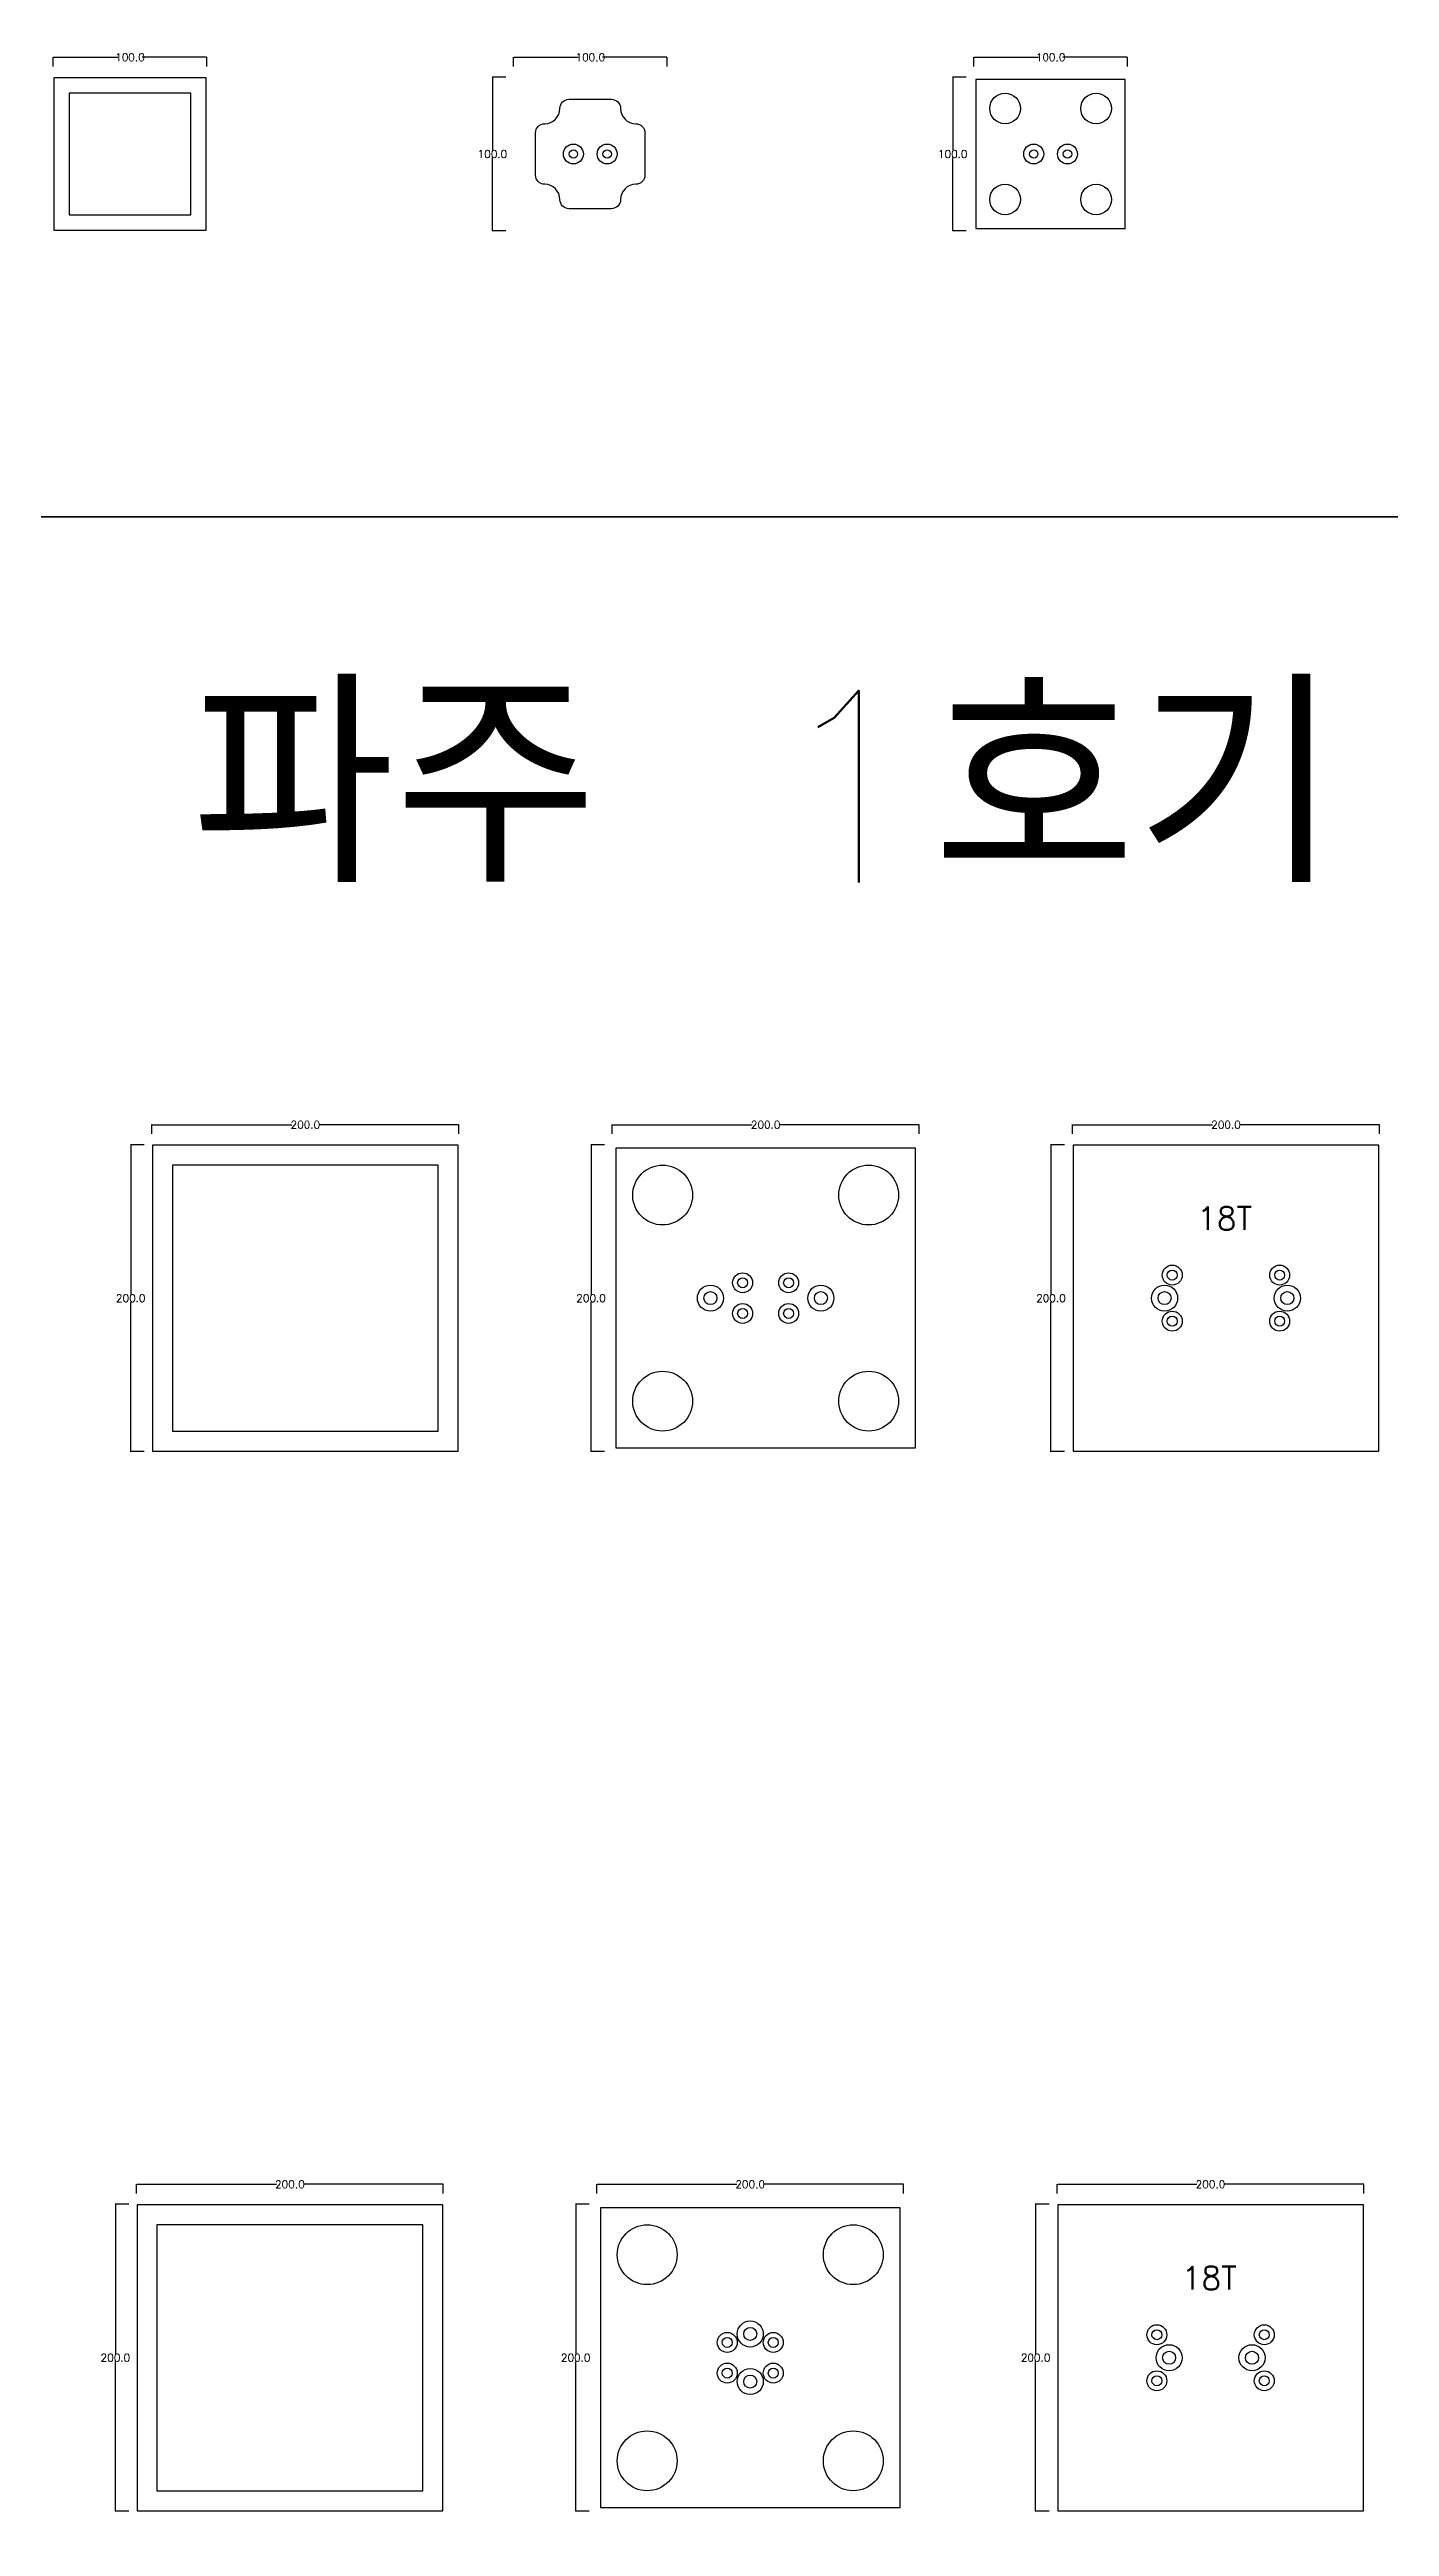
# Model space of a CAD drawing. Header units: millimetres. Extents: x 13291 to 28291, y 200 to 6643.
# Drawn here: x 20674 to 21547, y 3390 to 5004 of the extents above; entities that cross this region are included whole.
import ezdxf

# ---------------------------------------------------------------- set-up
doc = ezdxf.new("R2010")
doc.units = ezdxf.units.MM
for name, color, linetype in [('TEXT', 3, 'Continuous'), ('볼트 구멍', 7, 'Continuous'), ('치구', 7, 'Continuous'), ('치수', 7, 'Continuous')]:
    doc.layers.add(name, color=color, linetype=linetype)
doc.styles.get("Standard").update_dxf_attribs({"font": 'txt.shx', "bigfont": 'whgtxt.shx'})
doc.dimstyles.get("Standard").update_dxf_attribs({"dimtxt": 7, "dimasz": 0.18, "dimexe": 0.18, "dimexo": 0.0625, "dimgap": 0.09, "dimtad": 0, "dimtih": 1, "dimtoh": 1, "dimdec": 1, "dimzin": 0, "dimdsep": 46, "dimtxsty": 'Standard', "dimcen": 0.09, "dimadec": 0, "dimazin": 0, "dimtfac": 1, "dimtdec": 1, "dimtofl": 0, "dimtmove": 0, "dimatfit": 3, "dimfxl": 0, "dimtolj": 1, "dimtzin": 0, "dimarcsym": 0})

# ---------------------------------------------------------------- blocks, each defined once
blk = doc.blocks.new('*D262')
at = {"layer": 'Defpoints', "color": 0, "linetype": 'Continuous'}
for p in [(21276.4, 4993.2), (21376.4, 4999.1), (21376.4, 4993.2)]:
    blk.add_point(p, dxfattribs=at)
at = {"layer": '치수', "color": 0, "linetype": 'Continuous', "lineweight": -2}
for p, q in [((21276.4, 4993.2), (21276.4, 4999.2)), ((21276.6, 4999.1), (21318.4, 4999.1)), ((21376.2, 4999.1), (21334.4, 4999.1)), ((21376.4, 4993.2), (21376.4, 4999.2))]:
    blk.add_line(p, q, dxfattribs=at)
at = {"layer": '치수', "color": 0, "linetype": 'Continuous'}
for points in [[(21276.6, 4999.1), (21276.6, 4999), (21276.4, 4999.1)], [(21376.2, 4999.1), (21376.2, 4999), (21376.4, 4999.1)]]:
    blk.add_solid(points, dxfattribs=at)
at = {"layer": '치수', "color": 0, "linetype": 'Continuous', "insert": (21326.4, 4999.1), "char_height": 5, "attachment_point": 5}
blk.add_mtext('\\A1;100.0', dxfattribs=at)
blk = doc.blocks.new('*D287')
at = {"layer": 'Defpoints', "color": 0, "linetype": 'Continuous'}
for p in [(21271.5, 4986.1), (21262.6, 4886.1), (21271.5, 4886.1)]:
    blk.add_point(p, dxfattribs=at)
at = {"layer": '치수', "color": 0, "linetype": 'Continuous', "lineweight": -2}
for p, q in [((21271.4, 4986.1), (21262.4, 4986.1)), ((21262.6, 4985.9), (21262.6, 4938.7)), ((21262.6, 4886.3), (21262.6, 4933.5)), ((21271.4, 4886.1), (21262.4, 4886.1))]:
    blk.add_line(p, q, dxfattribs=at)
at = {"layer": '치수', "color": 0, "linetype": 'Continuous'}
for points in [[(21262.5, 4985.9), (21262.6, 4985.9), (21262.6, 4986.1)], [(21262.5, 4886.3), (21262.6, 4886.3), (21262.6, 4886.1)]]:
    blk.add_solid(points, dxfattribs=at)
at = {"layer": '치수', "color": 0, "linetype": 'Continuous', "insert": (21262.6, 4936.1), "char_height": 5, "attachment_point": 5}
blk.add_mtext('\\A1;100.0', dxfattribs=at)
blk = doc.blocks.new('*D288')
at = {"layer": 'Defpoints', "color": 0, "linetype": 'Continuous'}
for p in [(20971.5, 4986.1), (20962.6, 4886.1), (20971.5, 4886.1)]:
    blk.add_point(p, dxfattribs=at)
at = {"layer": '치수', "color": 0, "linetype": 'Continuous', "lineweight": -2}
for p, q in [((20971.4, 4986.1), (20962.4, 4986.1)), ((20962.6, 4985.9), (20962.6, 4938.7)), ((20962.6, 4886.3), (20962.6, 4933.5)), ((20971.4, 4886.1), (20962.4, 4886.1))]:
    blk.add_line(p, q, dxfattribs=at)
at = {"layer": '치수', "color": 0, "linetype": 'Continuous'}
for points in [[(20962.5, 4985.9), (20962.6, 4985.9), (20962.6, 4986.1)], [(20962.5, 4886.3), (20962.6, 4886.3), (20962.6, 4886.1)]]:
    blk.add_solid(points, dxfattribs=at)
at = {"layer": '치수', "color": 0, "linetype": 'Continuous', "insert": (20962.6, 4936.1), "char_height": 5, "attachment_point": 5}
blk.add_mtext('\\A1;100.0', dxfattribs=at)
blk = doc.blocks.new('*D290')
at = {"layer": 'Defpoints', "color": 0, "linetype": 'Continuous'}
for p in [(20676.4, 4993.2), (20776.4, 4999.1), (20776.4, 4993.2)]:
    blk.add_point(p, dxfattribs=at)
at = {"layer": '치수', "color": 0, "linetype": 'Continuous', "lineweight": -2}
for p, q in [((20676.4, 4993.2), (20676.4, 4999.2)), ((20676.6, 4999.1), (20718.4, 4999.1)), ((20776.2, 4999.1), (20734.4, 4999.1)), ((20776.4, 4993.2), (20776.4, 4999.2))]:
    blk.add_line(p, q, dxfattribs=at)
at = {"layer": '치수', "color": 0, "linetype": 'Continuous'}
for points in [[(20676.6, 4999.1), (20676.6, 4999), (20676.4, 4999.1)], [(20776.2, 4999.1), (20776.2, 4999), (20776.4, 4999.1)]]:
    blk.add_solid(points, dxfattribs=at)
at = {"layer": '치수', "color": 0, "linetype": 'Continuous', "insert": (20726.4, 4999.1), "char_height": 5, "attachment_point": 5}
blk.add_mtext('\\A1;100.0', dxfattribs=at)
blk = doc.blocks.new('*D291')
at = {"layer": 'Defpoints', "color": 0, "linetype": 'Continuous'}
for p in [(20976.4, 4993.2), (21076.4, 4999.1), (21076.4, 4993.2)]:
    blk.add_point(p, dxfattribs=at)
at = {"layer": '치수', "color": 0, "linetype": 'Continuous', "lineweight": -2}
for p, q in [((20976.4, 4993.2), (20976.4, 4999.2)), ((20976.6, 4999.1), (21018.4, 4999.1)), ((21076.2, 4999.1), (21034.4, 4999.1)), ((21076.4, 4993.2), (21076.4, 4999.2))]:
    blk.add_line(p, q, dxfattribs=at)
at = {"layer": '치수', "color": 0, "linetype": 'Continuous'}
for points in [[(20976.6, 4999.1), (20976.6, 4999), (20976.4, 4999.1)], [(21076.2, 4999.1), (21076.2, 4999), (21076.4, 4999.1)]]:
    blk.add_solid(points, dxfattribs=at)
at = {"layer": '치수', "color": 0, "linetype": 'Continuous', "insert": (21026.4, 4999.1), "char_height": 5, "attachment_point": 5}
blk.add_mtext('\\A1;100.0', dxfattribs=at)
blk = doc.blocks.new('*D556')
at = {"layer": 'Defpoints', "color": 0, "linetype": 'Continuous'}
for p in [(21035.8, 4290.5), (21026.9, 4090.5), (21035.8, 4090.5)]:
    blk.add_point(p, dxfattribs=at)
at = {"layer": '치수', "color": 0, "linetype": 'Continuous', "lineweight": -2}
for p, q in [((21035.7, 4290.5), (21026.7, 4290.5)), ((21026.9, 4290.4), (21026.9, 4193.1)), ((21026.9, 4090.7), (21026.9, 4188)), ((21035.7, 4090.5), (21026.7, 4090.5))]:
    blk.add_line(p, q, dxfattribs=at)
at = {"layer": '치수', "color": 0, "linetype": 'Continuous'}
for points in [[(21026.8, 4290.4), (21026.9, 4290.4), (21026.9, 4290.5)], [(21026.8, 4090.7), (21026.9, 4090.7), (21026.9, 4090.5)]]:
    blk.add_solid(points, dxfattribs=at)
at = {"layer": '치수', "color": 0, "linetype": 'Continuous', "insert": (21026.9, 4190.5), "char_height": 5, "attachment_point": 5}
blk.add_mtext('\\A1;200.0', dxfattribs=at)
blk = doc.blocks.new('*D555')
at = {"layer": 'Defpoints', "color": 0, "linetype": 'Continuous'}
for p in [(21335.5, 4290.5), (21326.6, 4090.5), (21335.5, 4090.5)]:
    blk.add_point(p, dxfattribs=at)
at = {"layer": '치수', "color": 0, "linetype": 'Continuous', "lineweight": -2}
for p, q in [((21335.5, 4290.5), (21326.4, 4290.5)), ((21326.6, 4290.4), (21326.6, 4193.1)), ((21326.6, 4090.7), (21326.6, 4188)), ((21335.5, 4090.5), (21326.4, 4090.5))]:
    blk.add_line(p, q, dxfattribs=at)
at = {"layer": '치수', "color": 0, "linetype": 'Continuous'}
for points in [[(21326.6, 4290.4), (21326.7, 4290.4), (21326.6, 4290.5)], [(21326.6, 4090.7), (21326.7, 4090.7), (21326.6, 4090.5)]]:
    blk.add_solid(points, dxfattribs=at)
at = {"layer": '치수', "color": 0, "linetype": 'Continuous', "insert": (21326.6, 4190.5), "char_height": 5, "attachment_point": 5}
blk.add_mtext('\\A1;200.0', dxfattribs=at)
blk = doc.blocks.new('*D550')
at = {"layer": 'Defpoints', "color": 0, "linetype": 'Continuous'}
for p in [(20735.8, 4290.5), (20726.9, 4090.5), (20735.8, 4090.5)]:
    blk.add_point(p, dxfattribs=at)
at = {"layer": '치수', "color": 0, "linetype": 'Continuous', "lineweight": -2}
for p, q in [((20735.7, 4290.5), (20726.7, 4290.5)), ((20726.9, 4290.4), (20726.9, 4193.1)), ((20726.9, 4090.7), (20726.9, 4188)), ((20735.7, 4090.5), (20726.7, 4090.5))]:
    blk.add_line(p, q, dxfattribs=at)
at = {"layer": '치수', "color": 0, "linetype": 'Continuous'}
for points in [[(20726.8, 4290.4), (20726.9, 4290.4), (20726.9, 4290.5)], [(20726.8, 4090.7), (20726.9, 4090.7), (20726.9, 4090.5)]]:
    blk.add_solid(points, dxfattribs=at)
at = {"layer": '치수', "color": 0, "linetype": 'Continuous', "insert": (20726.9, 4190.5), "char_height": 5, "attachment_point": 5}
blk.add_mtext('\\A1;200.0', dxfattribs=at)
blk = doc.blocks.new('*D554')
at = {"layer": 'Defpoints', "color": 0, "linetype": 'Continuous'}
for p in [(21040.7, 4297.7), (21240.7, 4303.5), (21240.7, 4297.7)]:
    blk.add_point(p, dxfattribs=at)
at = {"layer": '치수', "color": 0, "linetype": 'Continuous', "lineweight": -2}
for p, q in [((21040.7, 4297.7), (21040.7, 4303.7)), ((21040.9, 4303.5), (21131.8, 4303.5)), ((21240.5, 4303.5), (21149.5, 4303.5)), ((21240.7, 4297.7), (21240.7, 4303.7))]:
    blk.add_line(p, q, dxfattribs=at)
at = {"layer": '치수', "color": 0, "linetype": 'Continuous'}
for points in [[(21040.9, 4303.6), (21040.9, 4303.5), (21040.7, 4303.5)], [(21240.5, 4303.6), (21240.5, 4303.5), (21240.7, 4303.5)]]:
    blk.add_solid(points, dxfattribs=at)
at = {"layer": '치수', "color": 0, "linetype": 'Continuous', "insert": (21140.7, 4303.5), "char_height": 5, "attachment_point": 5}
blk.add_mtext('\\A1;200.0', dxfattribs=at)
blk = doc.blocks.new('*D549')
at = {"layer": 'Defpoints', "color": 0, "linetype": 'Continuous'}
for p in [(20740.7, 4297.7), (20940.7, 4303.5), (20940.7, 4297.7)]:
    blk.add_point(p, dxfattribs=at)
at = {"layer": '치수', "color": 0, "linetype": 'Continuous', "lineweight": -2}
for p, q in [((20740.7, 4297.7), (20740.7, 4303.7)), ((20740.9, 4303.5), (20831.8, 4303.5)), ((20940.5, 4303.5), (20849.5, 4303.5)), ((20940.7, 4297.7), (20940.7, 4303.7))]:
    blk.add_line(p, q, dxfattribs=at)
at = {"layer": '치수', "color": 0, "linetype": 'Continuous'}
for points in [[(20740.9, 4303.6), (20740.9, 4303.5), (20740.7, 4303.5)], [(20940.5, 4303.6), (20940.5, 4303.5), (20940.7, 4303.5)]]:
    blk.add_solid(points, dxfattribs=at)
at = {"layer": '치수', "color": 0, "linetype": 'Continuous', "insert": (20840.7, 4303.5), "char_height": 5, "attachment_point": 5}
blk.add_mtext('\\A1;200.0', dxfattribs=at)
blk = doc.blocks.new('*D553')
at = {"layer": 'Defpoints', "color": 0, "linetype": 'Continuous'}
for p in [(21340.7, 4297.7), (21540.7, 4303.5), (21540.7, 4297.7)]:
    blk.add_point(p, dxfattribs=at)
at = {"layer": '치수', "color": 0, "linetype": 'Continuous', "lineweight": -2}
for p, q in [((21340.7, 4297.7), (21340.7, 4303.7)), ((21340.9, 4303.5), (21431.8, 4303.5)), ((21540.5, 4303.5), (21449.5, 4303.5)), ((21540.7, 4297.7), (21540.7, 4303.7))]:
    blk.add_line(p, q, dxfattribs=at)
at = {"layer": '치수', "color": 0, "linetype": 'Continuous'}
for points in [[(21340.9, 4303.6), (21340.9, 4303.5), (21340.7, 4303.5)], [(21540.5, 4303.6), (21540.5, 4303.5), (21540.7, 4303.5)]]:
    blk.add_solid(points, dxfattribs=at)
at = {"layer": '치수', "color": 0, "linetype": 'Continuous', "insert": (21440.7, 4303.5), "char_height": 5, "attachment_point": 5}
blk.add_mtext('\\A1;200.0', dxfattribs=at)
blk = doc.blocks.new('*D622')
at = {"layer": 'Defpoints', "color": 0, "linetype": 'Continuous'}
for p in [(21325.5, 3600.1), (21316.6, 3400.1), (21325.5, 3400.1)]:
    blk.add_point(p, dxfattribs=at)
at = {"layer": '치수', "color": 0, "linetype": 'Continuous', "lineweight": -2}
for p, q in [((21325.4, 3600.1), (21316.4, 3600.1)), ((21316.6, 3599.9), (21316.6, 3502.7)), ((21316.6, 3400.2), (21316.6, 3497.5)), ((21325.4, 3400.1), (21316.4, 3400.1))]:
    blk.add_line(p, q, dxfattribs=at)
at = {"layer": '치수', "color": 0, "linetype": 'Continuous'}
for points in [[(21316.6, 3599.9), (21316.6, 3599.9), (21316.6, 3600.1)], [(21316.6, 3400.2), (21316.6, 3400.2), (21316.6, 3400.1)]]:
    blk.add_solid(points, dxfattribs=at)
at = {"layer": '치수', "color": 0, "linetype": 'Continuous', "insert": (21316.6, 3500.1), "char_height": 5, "attachment_point": 5}
blk.add_mtext('\\A1;200.0', dxfattribs=at)
blk = doc.blocks.new('*D623')
at = {"layer": 'Defpoints', "color": 0, "linetype": 'Continuous'}
for p in [(21025.8, 3600.1), (21016.9, 3400.1), (21025.8, 3400.1)]:
    blk.add_point(p, dxfattribs=at)
at = {"layer": '치수', "color": 0, "linetype": 'Continuous', "lineweight": -2}
for p, q in [((21025.7, 3600.1), (21016.7, 3600.1)), ((21016.9, 3599.9), (21016.9, 3502.7)), ((21016.9, 3400.2), (21016.9, 3497.5)), ((21025.7, 3400.1), (21016.7, 3400.1))]:
    blk.add_line(p, q, dxfattribs=at)
at = {"layer": '치수', "color": 0, "linetype": 'Continuous'}
for points in [[(21016.8, 3599.9), (21016.9, 3599.9), (21016.9, 3600.1)], [(21016.8, 3400.2), (21016.9, 3400.2), (21016.9, 3400.1)]]:
    blk.add_solid(points, dxfattribs=at)
at = {"layer": '치수', "color": 0, "linetype": 'Continuous', "insert": (21016.9, 3500.1), "char_height": 5, "attachment_point": 5}
blk.add_mtext('\\A1;200.0', dxfattribs=at)
blk = doc.blocks.new('*D612')
at = {"layer": 'Defpoints', "color": 0, "linetype": 'Continuous'}
for p in [(20725.8, 3600.1), (20716.9, 3400.1), (20725.8, 3400.1)]:
    blk.add_point(p, dxfattribs=at)
at = {"layer": '치수', "color": 0, "linetype": 'Continuous', "lineweight": -2}
for p, q in [((20725.7, 3600.1), (20716.7, 3600.1)), ((20716.9, 3599.9), (20716.9, 3502.7)), ((20716.9, 3400.2), (20716.9, 3497.5)), ((20725.7, 3400.1), (20716.7, 3400.1))]:
    blk.add_line(p, q, dxfattribs=at)
at = {"layer": '치수', "color": 0, "linetype": 'Continuous'}
for points in [[(20716.8, 3599.9), (20716.9, 3599.9), (20716.9, 3600.1)], [(20716.8, 3400.2), (20716.9, 3400.2), (20716.9, 3400.1)]]:
    blk.add_solid(points, dxfattribs=at)
at = {"layer": '치수', "color": 0, "linetype": 'Continuous', "insert": (20716.9, 3500.1), "char_height": 5, "attachment_point": 5}
blk.add_mtext('\\A1;200.0', dxfattribs=at)
blk = doc.blocks.new('*D624')
at = {"layer": 'Defpoints', "color": 0, "linetype": 'Continuous'}
for p in [(21030.6, 3607.2), (21230.6, 3613.1), (21230.6, 3607.2)]:
    blk.add_point(p, dxfattribs=at)
at = {"layer": '치수', "color": 0, "linetype": 'Continuous', "lineweight": -2}
for p, q in [((21030.6, 3607.2), (21030.6, 3613.2)), ((21030.8, 3613.1), (21121.8, 3613.1)), ((21230.5, 3613.1), (21139.5, 3613.1)), ((21230.6, 3607.2), (21230.6, 3613.2))]:
    blk.add_line(p, q, dxfattribs=at)
at = {"layer": '치수', "color": 0, "linetype": 'Continuous'}
for points in [[(21030.8, 3613.1), (21030.8, 3613), (21030.6, 3613.1)], [(21230.5, 3613.1), (21230.5, 3613), (21230.6, 3613.1)]]:
    blk.add_solid(points, dxfattribs=at)
at = {"layer": '치수', "color": 0, "linetype": 'Continuous', "insert": (21130.6, 3613.1), "char_height": 5, "attachment_point": 5}
blk.add_mtext('\\A1;200.0', dxfattribs=at)
blk = doc.blocks.new('*D608')
at = {"layer": 'Defpoints', "color": 0, "linetype": 'Continuous'}
for p in [(20730.6, 3607.2), (20930.6, 3613.1), (20930.6, 3607.2)]:
    blk.add_point(p, dxfattribs=at)
at = {"layer": '치수', "color": 0, "linetype": 'Continuous', "lineweight": -2}
for p, q in [((20730.6, 3607.2), (20730.6, 3613.2)), ((20730.8, 3613.1), (20821.8, 3613.1)), ((20930.5, 3613.1), (20839.5, 3613.1)), ((20930.6, 3607.2), (20930.6, 3613.2))]:
    blk.add_line(p, q, dxfattribs=at)
at = {"layer": '치수', "color": 0, "linetype": 'Continuous'}
for points in [[(20730.8, 3613.1), (20730.8, 3613), (20730.6, 3613.1)], [(20930.5, 3613.1), (20930.5, 3613), (20930.6, 3613.1)]]:
    blk.add_solid(points, dxfattribs=at)
at = {"layer": '치수', "color": 0, "linetype": 'Continuous', "insert": (20830.6, 3613.1), "char_height": 5, "attachment_point": 5}
blk.add_mtext('\\A1;200.0', dxfattribs=at)
blk = doc.blocks.new('*D625')
at = {"layer": 'Defpoints', "color": 0, "linetype": 'Continuous'}
for p in [(21330.6, 3607.2), (21530.6, 3613.1), (21530.6, 3607.2)]:
    blk.add_point(p, dxfattribs=at)
at = {"layer": '치수', "color": 0, "linetype": 'Continuous', "lineweight": -2}
for p, q in [((21330.6, 3607.2), (21330.6, 3613.2)), ((21330.8, 3613.1), (21421.8, 3613.1)), ((21530.5, 3613.1), (21439.5, 3613.1)), ((21530.6, 3607.2), (21530.6, 3613.2))]:
    blk.add_line(p, q, dxfattribs=at)
at = {"layer": '치수', "color": 0, "linetype": 'Continuous'}
for points in [[(21330.8, 3613.1), (21330.8, 3613), (21330.6, 3613.1)], [(21530.5, 3613.1), (21530.5, 3613), (21530.6, 3613.1)]]:
    blk.add_solid(points, dxfattribs=at)
at = {"layer": '치수', "color": 0, "linetype": 'Continuous', "insert": (21430.6, 3613.1), "char_height": 5, "attachment_point": 5}
blk.add_mtext('\\A1;200.0', dxfattribs=at)

msp = doc.modelspace()

# ---------------------------------------------------------------- linework, layer by layer
at = {"layer": 'TEXT', "color": 6}
for points in [[(19291.441, 4699.699), (19291.441, 6199.699), (22291.441, 6199.699), (22291.441, 4699.699)], [(19291.441, 3199.699), (19291.441, 4699.699), (22291.441, 4699.699), (22291.441, 3199.699)]]:
    msp.add_lwpolyline(points, close=True, dxfattribs=at)
at = {"layer": '볼트 구멍', "color": 6}
for centre, radius in [((21015.373, 4936.079), 6.5), ((21037.373, 4936.079), 6.5), ((21315.373, 4936.079), 6.5), ((21337.373, 4936.079), 6.5), ((21104.671, 4190.545), 8.5), ((21125.671, 4200.545), 6.5), ((21155.671, 4200.545), 6.5), ((21176.671, 4190.545), 8.5), ((21400.671, 4190.545), 8.5), ((21405.671, 4205.545), 6.5), ((21475.671, 4205.545), 6.5), ((21480.671, 4190.545), 8.5), ((21125.671, 4180.545), 6.5), ((21155.671, 4180.545), 6.5), ((21405.671, 4175.545), 6.5), ((21475.671, 4175.545), 6.5), ((21130.649, 3515.567), 8.5), ((21395.649, 3515.067), 6.5), ((21465.649, 3515.067), 6.5), ((21115.649, 3510.067), 6.5), ((21145.649, 3510.067), 6.5), ((21403.649, 3500.067), 8.5), ((21457.649, 3500.067), 8.5), ((21115.649, 3490.067), 6.5), ((21130.649, 3484.567), 8.5), ((21145.649, 3490.067), 6.5), ((21395.649, 3485.067), 6.5), ((21465.649, 3485.067), 6.5)]:
    msp.add_circle(centre, radius, dxfattribs=at)
at = {"layer": '볼트 구멍', "color": 3}
for centre, radius in [((21015.373, 4936.079), 2.75), ((21037.373, 4936.079), 2.75), ((21315.373, 4936.079), 2.75), ((21337.373, 4936.079), 2.75), ((21125.671, 4200.545), 3.25), ((21155.671, 4200.545), 3.25), ((21405.671, 4205.545), 3.25), ((21475.671, 4205.545), 3.25), ((21104.671, 4190.545), 4.25), ((21125.671, 4180.545), 3.25), ((21155.671, 4180.545), 3.25), ((21176.671, 4190.545), 4.25), ((21400.671, 4190.545), 4.25), ((21480.671, 4190.545), 4.25), ((21405.671, 4175.545), 3.25), ((21475.671, 4175.545), 3.25), ((21130.649, 3515.567), 4.25), ((21115.649, 3510.067), 3.25), ((21145.649, 3510.067), 3.25), ((21395.649, 3515.067), 3.25), ((21403.649, 3500.067), 4.25), ((21457.649, 3500.067), 4.25), ((21465.649, 3515.067), 3.25), ((21115.649, 3490.067), 3.25), ((21130.649, 3484.567), 4.25), ((21145.649, 3490.067), 3.25), ((21395.649, 3485.067), 3.25), ((21465.649, 3485.067), 3.25)]:
    msp.add_circle(centre, radius, dxfattribs=at)
at = {"layer": '치구'}
for points in [[(20676.723, 4985.729), (20676.723, 4886.429), (20776.023, 4886.429), (20776.023, 4985.729)], [(20686.723, 4975.729), (20686.723, 4896.429), (20766.023, 4896.429), (20766.023, 4975.729)], [(21277.723, 4984.729), (21277.723, 4887.429), (21375.023, 4887.429), (21375.023, 4984.729)], [(20741.021, 4290.195), (20741.021, 4090.895), (20940.321, 4090.895), (20940.321, 4290.195)], [(20754.021, 4277.195), (20754.021, 4103.895), (20927.321, 4103.895), (20927.321, 4277.195)], [(21043.021, 4288.195), (21043.021, 4092.895), (21238.321, 4092.895), (21238.321, 4288.195)], [(21341.021, 4290.195), (21341.021, 4090.895), (21540.321, 4090.895), (21540.321, 4290.195)], [(20730.999, 3599.717), (20730.999, 3400.417), (20930.299, 3400.417), (20930.299, 3599.717)], [(21330.999, 3599.717), (21330.999, 3400.417), (21530.299, 3400.417), (21530.299, 3599.717)], [(20743.999, 3586.717), (20743.999, 3413.417), (20917.299, 3413.417), (20917.299, 3586.717)], [(21032.999, 3597.717), (21032.999, 3402.417), (21228.299, 3402.417), (21228.299, 3597.717)]]:
    msp.add_lwpolyline(points, close=True, dxfattribs=at)
msp.add_lwpolyline([(20996.685, 4916.329, -0.41238415), (20990.723, 4922.329), (20990.723, 4949.83, -0.41238415), (20996.685, 4955.83, 0.41055709), (21006.622, 4965.767, -0.41238415), (21012.622, 4971.729), (21040.123, 4971.729, -0.41238415), (21046.123, 4965.767, 0.41055709), (21056.06, 4955.83, -0.41238415), (21062.023, 4949.83), (21062.023, 4922.329, -0.41238415), (21056.06, 4916.329, 0.41055709), (21046.123, 4906.392, -0.41238415), (21040.123, 4900.429), (21012.622, 4900.429, -0.41238415), (21006.622, 4906.392, 0.41055709)], format="xyb", close=True, dxfattribs=at)
for centre, radius in [((21296.723, 4965.729), 10), ((21356.023, 4965.729), 10), ((21296.723, 4906.429), 10), ((21356.023, 4906.429), 10), ((21073.521, 4257.695), 19.5), ((21207.821, 4257.695), 19.5), ((21073.521, 4123.395), 19.5), ((21207.821, 4123.395), 19.5), ((21063.499, 3567.217), 19.5), ((21197.799, 3567.217), 19.5), ((21063.499, 3432.917), 19.5), ((21197.799, 3432.917), 19.5)]:
    msp.add_circle(centre, radius, dxfattribs=at)

# ---------------------------------------------------------------- texts
at = {"layer": 'TEXT', "linetype": 'Continuous'}
msp.add_text('목림 - 파주 1호기', height=125, dxfattribs=at).set_placement((20139.912, 4461.443))
at = {"layer": 'TEXT', "color": 1}
for p in [(21421.833, 4234.984), (21411.812, 3544.507)]:
    msp.add_text('18T', height=15, dxfattribs=at).set_placement(p)

# ---------------------------------------------------------------- dimensions: what is measured, and where the dimension line sits
at = {"layer": '치수', "color": 4, "linetype": 'Continuous'}
for base, p1, p2, picture, middle in [((20776.373, 4999.07), (20676.373, 4993.186), (20776.373, 4993.186), '*D290', (20726.373, 4999.07)), ((21076.373, 4999.07), (20976.373, 4993.186), (21076.373, 4993.186), '*D291', (21026.373, 4999.07)), ((21376.373, 4999.07), (21276.373, 4993.186), (21376.373, 4993.186), '*D262', (21326.373, 4999.07)), ((20940.671, 4303.535), (20740.671, 4297.651), (20940.671, 4297.651), '*D549', (20840.671, 4303.535)), ((21240.671, 4303.535), (21040.671, 4297.651), (21240.671, 4297.651), '*D554', (21140.671, 4303.535)), ((21540.671, 4303.535), (21340.671, 4297.651), (21540.671, 4297.651), '*D553', (21440.671, 4303.535)), ((20930.649, 3613.058), (20730.649, 3607.174), (20930.649, 3607.174), '*D608', (20830.649, 3613.058)), ((21230.649, 3613.058), (21030.649, 3607.174), (21230.649, 3607.174), '*D624', (21130.649, 3613.058)), ((21530.649, 3613.058), (21330.649, 3607.174), (21530.649, 3607.174), '*D625', (21430.649, 3613.058))]:
    dim = msp.add_linear_dim(base=base, p1=p1, p2=p2, dimstyle='Standard', override={"dimtxt": 5}, dxfattribs=at)
    dim.commit()
    dim.dimension.update_dxf_attribs({"geometry": picture, "text_midpoint": middle})
for base, p1, p2, picture, middle in [((20962.576, 4886.079), (20971.481, 4986.079), (20971.481, 4886.079), '*D288', (20962.576, 4936.079)), ((21262.576, 4886.079), (21271.481, 4986.079), (21271.481, 4886.079), '*D287', (21262.576, 4936.079)), ((20726.875, 4090.545), (20735.78, 4290.545), (20735.78, 4090.545), '*D550', (20726.875, 4190.545)), ((21026.875, 4090.545), (21035.78, 4290.545), (21035.78, 4090.545), '*D556', (21026.875, 4190.545)), ((21326.625, 4090.545), (21335.53, 4290.545), (21335.53, 4090.545), '*D555', (21326.625, 4190.545)), ((20716.853, 3400.067), (20725.758, 3600.067), (20725.758, 3400.067), '*D612', (20716.853, 3500.067)), ((21016.853, 3400.067), (21025.758, 3600.067), (21025.758, 3400.067), '*D623', (21016.853, 3500.067)), ((21316.603, 3400.067), (21325.508, 3600.067), (21325.508, 3400.067), '*D622', (21316.603, 3500.067))]:
    dim = msp.add_linear_dim(base=base, p1=p1, p2=p2, angle=90, dimstyle='Standard', override={"dimtxt": 5}, dxfattribs=at)
    dim.commit()
    dim.dimension.update_dxf_attribs({"geometry": picture, "text_midpoint": middle})

doc.saveas('drawing.dxf')
